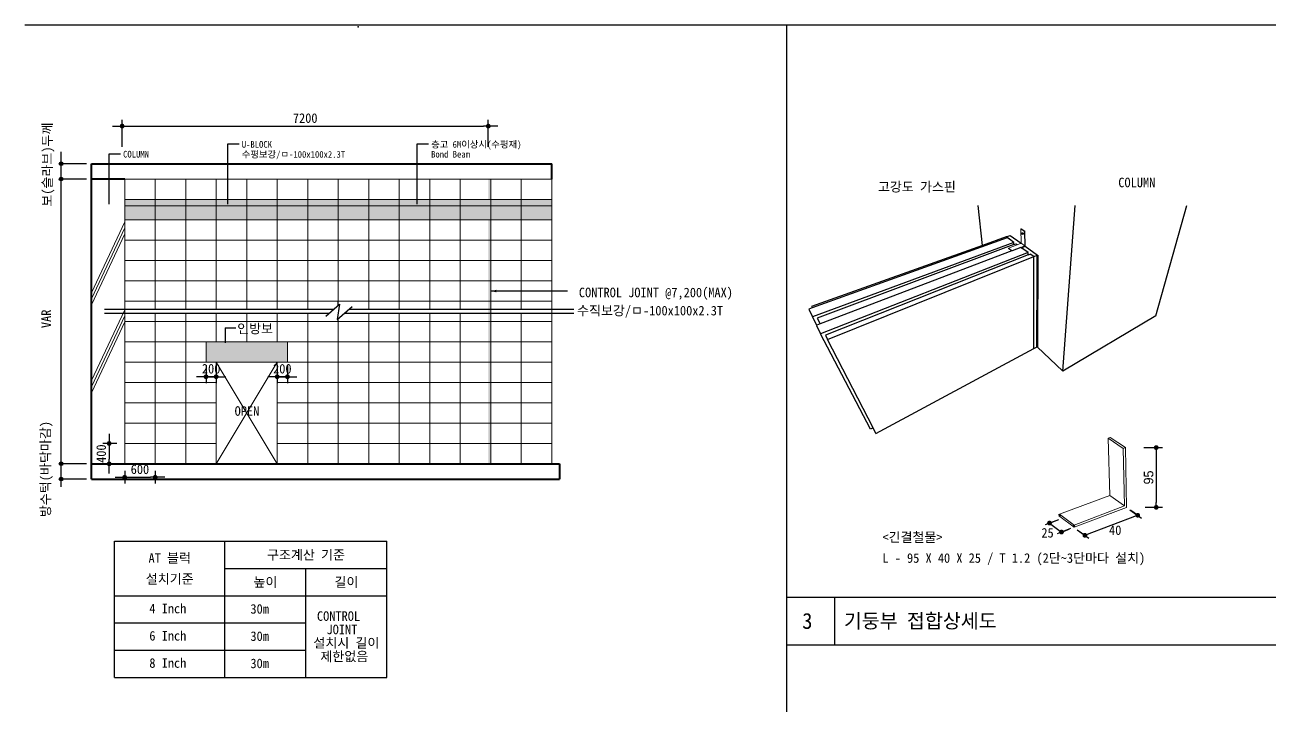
# Model space of a CAD drawing. Header units: millimetres. Extents: x 251300 to 259188, y 17948 to 29188.
# Drawn here: x 251300 to 255215, y 27048 to 29188 of the extents above; entities that cross this region are included whole.
import ezdxf
from ezdxf.enums import TextEntityAlignment as Align

# ---------------------------------------------------------------- set-up
doc = ezdxf.new("R2010")
doc.units = ezdxf.units.MM
doc.header["$MEASUREMENT"] = 0
doc.header["$PDSIZE"] = -10
doc.linetypes.add('HID', pattern=[2, 1.1, -0.9])
doc.linetypes.add('HIDDEN2', pattern=[0.1875, 0.125, -0.0625])
doc.layers.get('0').update_dxf_attribs({"linetype": 'CONTINUOUS'})
for name, color, linetype, lineweight in [('A-CONC-LIN1', 2, 'CONTINUOUS', 40), ('A-CUTL', 7, 'CONTINUOUS', 25), ('A-DIMS', 7, 'CONTINUOUS', 25), ('A-ELEV-LIN3', 8, 'CONTINUOUS', 18), ('A-MKXS-LEAD', 7, 'CONTINUOUS', 25), ('A-MKXS-TEXT1', 3, 'CONTINUOUS', 25), ('A-WAXM-BLOC', 3, 'CONTINUOUS', 25), ('A-XXXX-FIN2', 6, 'CONTINUOUS', 20), ('A-XXXX-HATC', 8, 'CONTINUOUS', 18), ('A-XXXX-TABL', 7, 'CONTINUOUS', 25), ('A-XXXX-TXT2', 3, 'CONTINUOUS', 25), ('S-RBAR', 2, 'CONTINUOUS', 40)]:
    doc.layers.add(name, color=color, linetype=linetype, lineweight=lineweight)
for name, color, linetype in [('A-XXXX-SOLD', 252, 'CONTINUOUS'), ('CA-ANNO-TEXT', 3, 'CONTINUOUS'), ('DIM', 7, 'CONTINUOUS'), ('H', 3, 'HIDDEN2'), ('TEX', 3, 'CONTINUOUS'), ('블럭', 5, 'CONTINUOUS'), ('상세', 5, 'CONTINUOUS')]:
    doc.layers.add(name, color=color, linetype=linetype)
doc.styles.add('HSW', font='')
doc.styles.add('HY울릉도L', font='')
doc.styles.get("Standard").update_dxf_attribs({"font": 'SIMPLEX.shx'})
doc.styles.add('돋움체', font='')
doc.styles.add('돋음', font='')
doc.styles.get('HSW').set_extended_font_data('DotumChe')
doc.styles.get('HY울릉도L').set_extended_font_data('HYwulM')
doc.styles.get('돋움체').set_extended_font_data('DotumChe')
doc.styles.get('돋음').set_extended_font_data('Dotum')
doc.dimstyles.new('CDIM', dxfattribs={"dimtxt": 3, "dimasz": 1.5, "dimexe": 2, "dimexo": 1, "dimgap": 1, "dimtad": 1, "dimdec": 0, "dimrnd": 0.5, "dimzin": 0, "dimdsep": 32, "dimlunit": 6, "dimtxsty": 'HY울릉도L', "dimblk1": '_CIDOT', "dimblk2": '_CIDOT', "dimsah": 1, "dimcen": 5.5, "dimclrd": 2, "dimclre": 2, "dimclrt": 7, "dimadec": 0, "dimazin": 0, "dimtfac": 1, "dimtdec": 0, "dimtix": 1, "dimtmove": 2, "dimatfit": 1, "dimldrblk": '_CIDOT', "dimfxl": 1, "dimtolj": 1, "dimtzin": 0, "dimlwd": -1, "dimarcsym": 0})
doc.dimstyles.new('ISO-25', dxfattribs={"dimtxt": 2.5, "dimasz": 2.5, "dimexe": 1.25, "dimexo": 0.625, "dimtad": 1, "dimtxsty": 'Standard', "dimcen": 2.5, "dimadec": 0, "dimazin": 0, "dimtfac": 1, "dimtmove": 0, "dimatfit": 3, "dimfxl": 1, "dimarcsym": 0})

# ---------------------------------------------------------------- blocks, each defined once
blk = doc.blocks.new('_CIDOT')
at = {"color": 0, "linetype": 'ByBlock'}
blk.add_line((2, 0), (-1, 0), dxfattribs=at)
at = {"color": 0, "linetype": 'ByBlock', "const_width": 0.5}
blk.add_lwpolyline([(-0.25, 0, 1), (0.25, 0, 1)], format="xyb", close=True, dxfattribs=at)
blk = doc.blocks.new('*D70')
at = {"layer": 'A-DIMS', "lineweight": -2, "transparency": 16777216}
for p, q in [((251613.8, 27784.7), (251613.8, 27744.4)), ((251709.8, 27784.7), (251709.8, 27744.4))]:
    blk.add_line(p, q, dxfattribs=at)
at = {"layer": 'A-DIMS', "transparency": 16777216}
blk.add_line((251628.8, 27764.4), (251694.8, 27764.4), dxfattribs=at)
at = {"layer": 'A-DIMS', "transparency": 16777216, "xscale": 15, "yscale": 15, "zscale": 15, "rotation": 180}
blk.add_blockref('_CIDOT', (251613.8, 27764.4), dxfattribs=at)
at = {"layer": 'A-DIMS', "transparency": 16777216, "xscale": 15, "yscale": 15, "zscale": 15}
blk.add_blockref('_CIDOT', (251709.8, 27764.4), dxfattribs=at)
at = {"layer": 'A-DIMS', "color": 3, "transparency": 16777216, "insert": (251661.8, 27789.4), "char_height": 30, "attachment_point": 5, "style": '돋움체'}
blk.add_mtext('\\A1;600', dxfattribs=at)
blk = doc.blocks.new('*D71')
at = {"layer": 'A-DIMS', "lineweight": -2, "transparency": 16777216}
for p, q in [((251589.6, 27870.8), (251545, 27870.8)), ((251589.6, 27806.8), (251545, 27806.8))]:
    blk.add_line(p, q, dxfattribs=at)
at = {"layer": 'A-DIMS', "transparency": 16777216}
blk.add_line((251565, 27855.8), (251565, 27821.8), dxfattribs=at)
at = {"layer": 'A-DIMS', "transparency": 16777216, "xscale": 15, "yscale": 15, "zscale": 15}
for p, rotation in [((251565, 27870.8), 90), ((251565, 27806.8), 270)]:
    blk.add_blockref('_CIDOT', p, dxfattribs=dict(at, rotation=rotation))
at = {"layer": 'A-DIMS', "color": 3, "transparency": 16777216, "insert": (251540, 27838.8), "char_height": 30, "attachment_point": 5, "rotation": 90, "style": '돋움체'}
blk.add_mtext('\\A1;400', dxfattribs=at)
blk = doc.blocks.new('*D72')
at = {"layer": 'A-DIMS', "lineweight": -2, "transparency": 16777216}
for p, q in [((251605.8, 28803.8), (251605.8, 28889.2)), ((252757.8, 28803.8), (252757.8, 28889.2))]:
    blk.add_line(p, q, dxfattribs=at)
at = {"layer": 'A-DIMS', "transparency": 16777216}
blk.add_line((251620.8, 28869.2), (252742.8, 28869.2), dxfattribs=at)
at = {"layer": 'A-DIMS', "transparency": 16777216, "xscale": 15, "yscale": 15, "zscale": 15, "rotation": 180}
blk.add_blockref('_CIDOT', (251605.8, 28869.2), dxfattribs=at)
at = {"layer": 'A-DIMS', "transparency": 16777216, "xscale": 15, "yscale": 15, "zscale": 15}
blk.add_blockref('_CIDOT', (252757.8, 28869.2), dxfattribs=at)
at = {"layer": 'A-DIMS', "color": 3, "transparency": 16777216, "insert": (252181.8, 28894.2), "char_height": 30, "attachment_point": 5, "style": '돋움체'}
blk.add_mtext('\\A1;7200', dxfattribs=at)
blk = doc.blocks.new('*D73')
at = {"layer": 'A-DIMS', "lineweight": -2, "transparency": 16777216}
for p, q in [((252093.8, 28116.9), (252093.8, 28060.8)), ((252125.8, 28116.9), (252125.8, 28060.8))]:
    blk.add_line(p, q, dxfattribs=at)
at = {"layer": 'A-DIMS', "transparency": 16777216}
for p, q in [((252078.8, 28080.8), (252063.8, 28080.8)), ((252093.8, 28080.8), (252125.8, 28080.8)), ((252140.8, 28080.8), (252155.8, 28080.8))]:
    blk.add_line(p, q, dxfattribs=at)
at = {"layer": 'A-DIMS', "transparency": 16777216, "xscale": 15, "yscale": 15, "zscale": 15}
blk.add_blockref('_CIDOT', (252093.8, 28080.8), dxfattribs=at)
at = {"layer": 'A-DIMS', "transparency": 16777216, "xscale": 15, "yscale": 15, "zscale": 15, "rotation": 180}
blk.add_blockref('_CIDOT', (252125.8, 28080.8), dxfattribs=at)
at = {"layer": 'A-DIMS', "color": 3, "transparency": 16777216, "insert": (252109.8, 28105.8), "char_height": 30, "attachment_point": 5, "style": '돋움체'}
blk.add_mtext('\\A1;200', dxfattribs=at)
blk = doc.blocks.new('*D74')
at = {"layer": 'A-DIMS', "lineweight": -2, "transparency": 16777216}
for p, q in [((251869.8, 28116.9), (251869.8, 28060.8)), ((251901.8, 28116.9), (251901.8, 28060.8))]:
    blk.add_line(p, q, dxfattribs=at)
at = {"layer": 'A-DIMS', "transparency": 16777216}
for p, q in [((251854.8, 28080.8), (251839.8, 28080.8)), ((251869.8, 28080.8), (251901.8, 28080.8)), ((251916.8, 28080.8), (251931.8, 28080.8))]:
    blk.add_line(p, q, dxfattribs=at)
at = {"layer": 'A-DIMS', "transparency": 16777216, "xscale": 15, "yscale": 15, "zscale": 15}
blk.add_blockref('_CIDOT', (251869.8, 28080.8), dxfattribs=at)
at = {"layer": 'A-DIMS', "transparency": 16777216, "xscale": 15, "yscale": 15, "zscale": 15, "rotation": 180}
blk.add_blockref('_CIDOT', (251901.8, 28080.8), dxfattribs=at)
at = {"layer": 'A-DIMS', "color": 3, "transparency": 16777216, "insert": (251885.8, 28105.8), "char_height": 30, "attachment_point": 5, "style": '돋움체'}
blk.add_mtext('\\A1;200', dxfattribs=at)
blk = doc.blocks.new('_Dot')
at = {"color": 0, "linetype": 'ByBlock', "lineweight": -2}
blk.add_line((-0.5, 0), (-1, 0), dxfattribs=at)
at = {"color": 0, "linetype": 'ByBlock', "const_width": 0.5}
blk.add_lwpolyline([(-0.25, 0, 1), (0.25, 0, 1)], format="xyb", close=True, dxfattribs=at)
blk = doc.blocks.new('*D69')
at = {"layer": 'DIM', "color": 7, "lineweight": -2, "transparency": 16777216}
for p, q in [((254821, 27857.8), (254879.6, 27857.8)), ((254859.6, 27842.8), (254859.6, 27684.9)), ((254824.6, 27669.9), (254879.6, 27669.9))]:
    blk.add_line(p, q, dxfattribs=at)
at = {"layer": 'DIM', "color": 7, "lineweight": -2, "transparency": 16777216, "xscale": 15, "yscale": 15, "zscale": 15}
for p, rotation in [((254859.6, 27857.8), 90), ((254859.6, 27669.9), 270)]:
    blk.add_blockref('_Dot', p, dxfattribs=dict(at, rotation=rotation))
at = {"layer": 'DIM', "color": 3, "transparency": 16777216, "insert": (254835.6, 27763.8), "char_height": 30, "attachment_point": 5, "rotation": 90, "style": '돋음'}
blk.add_mtext('95', dxfattribs=at)

msp = doc.modelspace()

# ---------------------------------------------------------------- hatches: boundary and pattern name
at = {"layer": 'A-DIMS'}
h = msp.add_hatch(color=256, dxfattribs=at)
h.dxf.hatch_style = 1
h.paths.add_polyline_path([(251408.028, 28750.756), (251413.788, 28750.756), (251413.788, 28744.996, 0.41421356), (251419.548, 28750.756, 1)])
h.paths.add_polyline_path([(251413.788, 28750.756), (251408.028, 28750.756, 0.41421356), (251413.788, 28744.996)], flags=17)
h = msp.add_hatch(color=256, dxfattribs=at)
h.dxf.hatch_style = 1
h.paths.add_polyline_path([(251408.028, 28702.756), (251413.788, 28702.756), (251413.788, 28696.996, 0.41421356), (251419.548, 28702.756, 1)])
h.paths.add_polyline_path([(251413.788, 28702.756), (251408.028, 28702.756, 0.41421356), (251413.788, 28696.996)], flags=17)
h = msp.add_hatch(color=256, dxfattribs=at)
h.dxf.hatch_style = 1
h.paths.add_polyline_path([(251408.028, 27806.756), (251413.788, 27806.756), (251413.788, 27800.996, 0.41421356), (251419.548, 27806.756, 1)])
h.paths.add_polyline_path([(251413.788, 27806.756), (251408.028, 27806.756, 0.41421356), (251413.788, 27800.996)], flags=17)
h = msp.add_hatch(color=256, dxfattribs=at)
h.dxf.hatch_style = 1
h.paths.add_polyline_path([(251408.028, 27758.756), (251413.788, 27758.756), (251413.788, 27752.996, 0.41421356), (251419.548, 27758.756, 1)])
h.paths.add_polyline_path([(251413.788, 27758.756), (251408.028, 27758.756, 0.41421356), (251413.788, 27752.996)], flags=17)
at = {"layer": 'A-XXXX-FIN2'}
h = msp.add_hatch(color=256, dxfattribs=at)
h.dxf.hatch_style = 1
h.paths.add_polyline_path([(252765.863, 28702.756), (252757.863, 28702.756), (252757.863, 27806.756), (252765.863, 27806.756)])
at = {"layer": 'A-XXXX-SOLD'}
h = msp.add_hatch(dxfattribs=at)
h.set_pattern_fill('AR-CONC', color=256, scale=5)
h.set_pattern_definition([(50, (-9354.646, 7e-05), (35.863009, -3.1376067), [3.75, -41.25]), (355, (-9354.646, 7e-05), (-6.9375667, 37.6096067), [3, -33]), (100.451444, (-9351.657, -0.26), (28.9254423, 34.4719995), [3.1870096, -35.0571056]), (46.1842, (-9354.646, 10), (53.3620665, -8.275964), [5.625, -61.875]), (96.635635, (-9350.2, 9.31), (46.733097, 48.70593), [4.780517, -52.585688]), (351.184164, (-9354.646, 10), (46.733097, 48.70593), [4.5, -49.5]), (21, (-9349.646, 7.5), (29.8453526, -20.1309445), [3.75, -41.25]), (326, (-9349.646, 7.5), (12.1657666, 36.257502), [3, -33]), (71.451445, (-9347.16, 5.822), (42.011119, 16.1265576), [3.1870095, -35.0571056]), (37.5, (-9354.646, 7e-05), (0.60799277, 16.6446927), [0, -32.6, 0, -33.5, 0, -33.125]), (7.5, (-9354.646, 7e-05), (13.1534769, 19.7205856), [0, -19.1, 0, -31.85, 0, -12.625]), (327.5, (-9365.796, 7e-05), (26.6911218, -1.1277436), [0, -12.5, 0, -39, 0, -51.75]), (317.5, (-9370.796, 7e-05), (29.1593085, 5.0052491), [0, -16.25, 0, -25.9, 0, -36.75])])
h.paths.add_polyline_path([(251613.788, 28574.756), (251613.788, 28638.756), (252957.788, 28638.756), (252957.788, 28574.756)])
h = msp.add_hatch(color=256, dxfattribs=at)
h.dxf.hatch_style = 1
h.paths.add_polyline_path([(252125.788, 28190.756), (252093.788, 28190.756), (251997.788, 28190.756), (251901.788, 28190.756), (251869.788, 28190.756), (251869.788, 28126.756), (251901.788, 28126.756), (252117.788, 28126.756), (252125.788, 28126.756)])
at = {"layer": 'H'}
h = msp.add_hatch(color=256, dxfattribs=at)
h.dxf.hatch_style = 1
h.paths.add_polyline_path([(254436.164, 28531.048, 1), (254441.712, 28531.048, 1)])

# ---------------------------------------------------------------- linework, layer by layer
at = {"const_width": 3}
for points in [[(251613.788, 28594.756), (251613.788, 28574.756), (251633.788, 28574.756)], [(251613.788, 28466.756), (251613.788, 28446.756), (251633.788, 28446.756)], [(251613.788, 28338.756), (251613.788, 28318.756), (251633.788, 28318.756)], [(251613.788, 28210.756), (251613.788, 28190.756), (251633.788, 28190.756)], [(251613.788, 28082.756), (251613.788, 28062.756), (251633.788, 28062.756)], [(251613.788, 27954.756), (251613.788, 27934.756), (251633.788, 27934.756)]]:
    msp.add_lwpolyline(points, dxfattribs=at)
at = {"layer": 'A-CONC-LIN1'}
for p, q in [((251509.788, 27758.756), (251509.788, 28750.756)), ((251509.788, 28750.756), (252957.788, 28750.756)), ((252957.788, 28702.756), (252957.788, 28750.756)), ((251613.788, 28702.756), (251509.788, 28702.756)), ((251509.788, 27806.756), (252981.788, 27806.756)), ((252981.788, 27806.756), (252981.788, 27758.756)), ((251509.788, 27758.756), (252981.788, 27758.756))]:
    msp.add_line(p, q, dxfattribs=at)
at = {"layer": 'A-CUTL'}
for p, q in [((251549.98, 28293.514), (252272.264, 28293.514)), ((252320.236, 28293.514), (253027.373, 28293.514))]:
    msp.add_line(p, q, dxfattribs=at)
for points in [[(252247.168, 28270.959), (252289.259, 28308.789), (252282.449, 28260.337), (252329.572, 28301.711)], [(251549.98, 28293.514), (252272.264, 28293.514)], [(251549.98, 28280.646), (252257.946, 28280.646)], [(252305.579, 28280.646), (253027.373, 28280.646)], [(252320.236, 28293.514), (253027.373, 28293.514)]]:
    msp.add_lwpolyline(points, dxfattribs=at)
at = {"layer": 'A-DIMS'}
for p, q in [((251413.788, 27734.756), (251413.788, 28788.092)), ((251493.788, 28750.756), (251413.788, 28750.756)), ((251493.788, 28702.756), (251413.788, 28702.756)), ((251493.788, 27806.756), (251413.788, 27806.756)), ((251493.788, 27758.756), (251413.788, 27758.756)), ((254635, 27581.912), (254801.015, 27644.976)), ((254801.015, 27644.976), (254779.918, 27659.885)), ((254523.728, 27620.391), (254547.471, 27629.41)), ((254523.728, 27620.391), (254561.505, 27592.198)), ((254561.505, 27592.198), (254585.248, 27601.217)), ((254614.258, 27596.569), (254635, 27581.912))]:
    msp.add_line(p, q, dxfattribs=at)
for centre in [(251413.788, 28750.756), (251413.788, 28702.756), (251413.788, 27806.756), (251413.788, 27758.756)]:
    msp.add_circle(centre, 5.76, dxfattribs=at)
at = {"layer": 'A-ELEV-LIN3'}
for p, q in [((252189.788, 28638.756), (252189.788, 28702.756)), ((252285.788, 28638.756), (252285.788, 28702.756)), ((252381.788, 28638.756), (252381.788, 28702.756)), ((252477.788, 28638.756), (252477.788, 28702.756)), ((252573.788, 28638.756), (252573.788, 28702.756)), ((252669.788, 28638.756), (252669.788, 28702.756)), ((252189.788, 28574.756), (252189.788, 28638.756)), ((252285.788, 28574.756), (252285.788, 28638.756)), ((252381.788, 28574.756), (252381.788, 28638.756)), ((252477.788, 28574.756), (252477.788, 28638.756)), ((252573.788, 28574.756), (252573.788, 28638.756)), ((252669.788, 28574.756), (252669.788, 28638.756)), ((252189.788, 28510.756), (252189.788, 28574.756)), ((252285.788, 28510.756), (252285.788, 28574.756)), ((252381.788, 28510.756), (252381.788, 28574.756)), ((252477.788, 28510.756), (252477.788, 28574.756)), ((252573.788, 28510.756), (252573.788, 28574.756)), ((252669.788, 28510.756), (252669.788, 28574.756)), ((252189.788, 28446.756), (252189.788, 28510.756)), ((252285.788, 28446.756), (252285.788, 28510.756)), ((252381.788, 28446.756), (252381.788, 28510.756)), ((252477.788, 28446.756), (252477.788, 28510.756)), ((252573.788, 28446.756), (252573.788, 28510.756)), ((252669.788, 28446.756), (252669.788, 28510.756)), ((252189.788, 28382.756), (252189.788, 28446.756)), ((252285.788, 28382.756), (252285.788, 28446.756)), ((252381.788, 28382.756), (252381.788, 28446.756)), ((252477.788, 28382.756), (252477.788, 28446.756)), ((252573.788, 28382.756), (252573.788, 28446.756)), ((252669.788, 28382.756), (252669.788, 28446.756)), ((252189.788, 28318.756), (252189.788, 28382.756)), ((252285.788, 28318.756), (252285.788, 28382.756)), ((252381.788, 28318.756), (252381.788, 28382.756)), ((252477.788, 28318.756), (252477.788, 28382.756)), ((252573.788, 28318.756), (252573.788, 28382.756)), ((252669.788, 28318.756), (252669.788, 28382.756)), ((252189.788, 28293.514), (252189.788, 28318.756)), ((252381.788, 28293.514), (252381.788, 28318.756)), ((252477.788, 28293.514), (252477.788, 28318.756)), ((252573.788, 28293.514), (252573.788, 28318.756)), ((252669.788, 28293.514), (252669.788, 28318.756)), ((252189.788, 28254.756), (252189.788, 28280.646)), ((252381.788, 28254.756), (252381.788, 28280.646)), ((252477.788, 28254.756), (252477.788, 28280.646)), ((252573.788, 28254.756), (252573.788, 28280.646)), ((252669.788, 28254.756), (252669.788, 28280.646)), ((252189.788, 28190.756), (252189.788, 28254.756)), ((252285.788, 28190.756), (252285.788, 28254.756)), ((252381.788, 28190.756), (252381.788, 28254.756)), ((252477.788, 28190.756), (252477.788, 28254.756)), ((252573.788, 28190.756), (252573.788, 28254.756)), ((252669.788, 28190.756), (252669.788, 28254.756)), ((251805.788, 28190.756), (251805.788, 28126.756)), ((251869.788, 28126.756), (251869.788, 28190.756)), ((252125.788, 28126.756), (252125.788, 28190.756)), ((252189.788, 28126.756), (252189.788, 28190.756)), ((252285.788, 28126.756), (252285.788, 28190.756)), ((252381.788, 28126.756), (252381.788, 28190.756)), ((252477.788, 28126.756), (252477.788, 28190.756)), ((252573.788, 28126.756), (252573.788, 28190.756)), ((252669.788, 28126.756), (252669.788, 28190.756)), ((251805.788, 28126.756), (251901.788, 28126.756)), ((251901.788, 27806.756), (251901.788, 28126.756)), ((251901.788, 28126.756), (252117.788, 28126.756)), ((251901.788, 27806.756), (252093.788, 28126.756)), ((251901.788, 28126.756), (252093.788, 27806.756)), ((251909.788, 28126.756), (252005.788, 28126.756)), ((252013.788, 28126.756), (252109.788, 28126.756)), ((252093.788, 28126.756), (252093.788, 27806.756))]:
    msp.add_line(p, q, dxfattribs=at)
at = {"layer": 'A-ELEV-LIN3', "linetype": 'HID'}
msp.add_line((251613.788, 28618.756), (252957.788, 28618.756), dxfattribs=at)
at = {"layer": 'A-ELEV-LIN3'}
for points in [[(251613.788, 28638.756), (251709.788, 28638.756), (251709.788, 28702.756), (251613.788, 28702.756)], [(251709.788, 28638.756), (251805.788, 28638.756), (251805.788, 28702.756), (251709.788, 28702.756)], [(251805.788, 28638.756), (251901.788, 28638.756), (251901.788, 28702.756), (251805.788, 28702.756)], [(251901.788, 28638.756), (251997.788, 28638.756), (251997.788, 28702.756), (251901.788, 28702.756)], [(251997.788, 28638.756), (252093.788, 28638.756), (252093.788, 28702.756), (251997.788, 28702.756)], [(252093.788, 28638.756), (252189.788, 28638.756), (252189.788, 28702.756), (252093.788, 28702.756)], [(252189.788, 28638.756), (252285.788, 28638.756), (252285.788, 28702.756), (252189.788, 28702.756)], [(252285.788, 28638.756), (252381.788, 28638.756), (252381.788, 28702.756), (252285.788, 28702.756)], [(252381.788, 28638.756), (252477.788, 28638.756), (252477.788, 28702.756), (252381.788, 28702.756)], [(252477.788, 28638.756), (252573.788, 28638.756), (252573.788, 28702.756), (252477.788, 28702.756)], [(252573.788, 28638.756), (252669.788, 28638.756), (252669.788, 28702.756), (252573.788, 28702.756)], [(252669.788, 28638.756), (252765.788, 28638.756), (252765.788, 28702.756), (252669.788, 28702.756)], [(252765.788, 28638.756), (252861.788, 28638.756), (252861.788, 28702.756), (252765.788, 28702.756)], [(252861.788, 28638.756), (252957.788, 28638.756), (252957.788, 28702.756), (252861.788, 28702.756)], [(251613.788, 28574.756), (251709.788, 28574.756), (251709.788, 28638.756), (251613.788, 28638.756)], [(251709.788, 28574.756), (251805.788, 28574.756), (251805.788, 28638.756), (251709.788, 28638.756)], [(251805.788, 28574.756), (251901.788, 28574.756), (251901.788, 28638.756), (251805.788, 28638.756)], [(251901.788, 28574.756), (251997.788, 28574.756), (251997.788, 28638.756), (251901.788, 28638.756)], [(251997.788, 28574.756), (252093.788, 28574.756), (252093.788, 28638.756), (251997.788, 28638.756)], [(252093.788, 28574.756), (252189.788, 28574.756), (252189.788, 28638.756), (252093.788, 28638.756)], [(252189.788, 28574.756), (252285.788, 28574.756), (252285.788, 28638.756), (252189.788, 28638.756)], [(252285.788, 28574.756), (252381.788, 28574.756), (252381.788, 28638.756), (252285.788, 28638.756)], [(252381.788, 28574.756), (252477.788, 28574.756), (252477.788, 28638.756), (252381.788, 28638.756)], [(252477.788, 28574.756), (252573.788, 28574.756), (252573.788, 28638.756), (252477.788, 28638.756)], [(252573.788, 28574.756), (252669.788, 28574.756), (252669.788, 28638.756), (252573.788, 28638.756)], [(252669.788, 28574.756), (252765.788, 28574.756), (252765.788, 28638.756), (252669.788, 28638.756)], [(252765.788, 28574.756), (252861.788, 28574.756), (252861.788, 28638.756), (252765.788, 28638.756)], [(252861.788, 28574.756), (252957.788, 28574.756), (252957.788, 28638.756), (252861.788, 28638.756)], [(251613.788, 28510.756), (251709.788, 28510.756), (251709.788, 28574.756), (251613.788, 28574.756)], [(251709.788, 28510.756), (251805.788, 28510.756), (251805.788, 28574.756), (251709.788, 28574.756)], [(251805.788, 28510.756), (251901.788, 28510.756), (251901.788, 28574.756), (251805.788, 28574.756)], [(251901.788, 28510.756), (251997.788, 28510.756), (251997.788, 28574.756), (251901.788, 28574.756)], [(251997.788, 28510.756), (252093.788, 28510.756), (252093.788, 28574.756), (251997.788, 28574.756)], [(252093.788, 28510.756), (252189.788, 28510.756), (252189.788, 28574.756), (252093.788, 28574.756)], [(252189.788, 28510.756), (252285.788, 28510.756), (252285.788, 28574.756), (252189.788, 28574.756)], [(252285.788, 28510.756), (252381.788, 28510.756), (252381.788, 28574.756), (252285.788, 28574.756)], [(252381.788, 28510.756), (252477.788, 28510.756), (252477.788, 28574.756), (252381.788, 28574.756)], [(252477.788, 28510.756), (252573.788, 28510.756), (252573.788, 28574.756), (252477.788, 28574.756)], [(252573.788, 28510.756), (252669.788, 28510.756), (252669.788, 28574.756), (252573.788, 28574.756)], [(252669.788, 28510.756), (252765.788, 28510.756), (252765.788, 28574.756), (252669.788, 28574.756)], [(252765.788, 28510.756), (252861.788, 28510.756), (252861.788, 28574.756), (252765.788, 28574.756)], [(252861.788, 28510.756), (252957.788, 28510.756), (252957.788, 28574.756), (252861.788, 28574.756)], [(251613.788, 28446.756), (251709.788, 28446.756), (251709.788, 28510.756), (251613.788, 28510.756)], [(251709.788, 28446.756), (251805.788, 28446.756), (251805.788, 28510.756), (251709.788, 28510.756)], [(251805.788, 28446.756), (251901.788, 28446.756), (251901.788, 28510.756), (251805.788, 28510.756)], [(251901.788, 28446.756), (251997.788, 28446.756), (251997.788, 28510.756), (251901.788, 28510.756)], [(251997.788, 28446.756), (252093.788, 28446.756), (252093.788, 28510.756), (251997.788, 28510.756)], [(252093.788, 28446.756), (252189.788, 28446.756), (252189.788, 28510.756), (252093.788, 28510.756)], [(252189.788, 28446.756), (252285.788, 28446.756), (252285.788, 28510.756), (252189.788, 28510.756)], [(252285.788, 28446.756), (252381.788, 28446.756), (252381.788, 28510.756), (252285.788, 28510.756)], [(252381.788, 28446.756), (252477.788, 28446.756), (252477.788, 28510.756), (252381.788, 28510.756)], [(252477.788, 28446.756), (252573.788, 28446.756), (252573.788, 28510.756), (252477.788, 28510.756)], [(252573.788, 28446.756), (252669.788, 28446.756), (252669.788, 28510.756), (252573.788, 28510.756)], [(252669.788, 28446.756), (252765.788, 28446.756), (252765.788, 28510.756), (252669.788, 28510.756)], [(252765.788, 28446.756), (252861.788, 28446.756), (252861.788, 28510.756), (252765.788, 28510.756)], [(252861.788, 28446.756), (252957.788, 28446.756), (252957.788, 28510.756), (252861.788, 28510.756)], [(251613.788, 28382.756), (251709.788, 28382.756), (251709.788, 28446.756), (251613.788, 28446.756)], [(251709.788, 28382.756), (251805.788, 28382.756), (251805.788, 28446.756), (251709.788, 28446.756)], [(251805.788, 28382.756), (251901.788, 28382.756), (251901.788, 28446.756), (251805.788, 28446.756)], [(251901.788, 28382.756), (251997.788, 28382.756), (251997.788, 28446.756), (251901.788, 28446.756)], [(251997.788, 28382.756), (252093.788, 28382.756), (252093.788, 28446.756), (251997.788, 28446.756)], [(252093.788, 28382.756), (252189.788, 28382.756), (252189.788, 28446.756), (252093.788, 28446.756)], [(252189.788, 28382.756), (252285.788, 28382.756), (252285.788, 28446.756), (252189.788, 28446.756)], [(252285.788, 28382.756), (252381.788, 28382.756), (252381.788, 28446.756), (252285.788, 28446.756)], [(252381.788, 28382.756), (252477.788, 28382.756), (252477.788, 28446.756), (252381.788, 28446.756)], [(252477.788, 28382.756), (252573.788, 28382.756), (252573.788, 28446.756), (252477.788, 28446.756)], [(252573.788, 28382.756), (252669.788, 28382.756), (252669.788, 28446.756), (252573.788, 28446.756)], [(252669.788, 28382.756), (252765.788, 28382.756), (252765.788, 28446.756), (252669.788, 28446.756)], [(252765.788, 28382.756), (252861.788, 28382.756), (252861.788, 28446.756), (252765.788, 28446.756)], [(252861.788, 28382.756), (252957.788, 28382.756), (252957.788, 28446.756), (252861.788, 28446.756)], [(251613.788, 28318.756), (251709.788, 28318.756), (251709.788, 28382.756), (251613.788, 28382.756)], [(251709.788, 28318.756), (251805.788, 28318.756), (251805.788, 28382.756), (251709.788, 28382.756)], [(251805.788, 28318.756), (251901.788, 28318.756), (251901.788, 28382.756), (251805.788, 28382.756)], [(251901.788, 28318.756), (251997.788, 28318.756), (251997.788, 28382.756), (251901.788, 28382.756)], [(251997.788, 28318.756), (252093.788, 28318.756), (252093.788, 28382.756), (251997.788, 28382.756)], [(252093.788, 28318.756), (252189.788, 28318.756), (252189.788, 28382.756), (252093.788, 28382.756)], [(252189.788, 28318.756), (252285.788, 28318.756), (252285.788, 28382.756), (252189.788, 28382.756)], [(252285.788, 28318.756), (252381.788, 28318.756), (252381.788, 28382.756), (252285.788, 28382.756)], [(252381.788, 28318.756), (252477.788, 28318.756), (252477.788, 28382.756), (252381.788, 28382.756)], [(252477.788, 28318.756), (252573.788, 28318.756), (252573.788, 28382.756), (252477.788, 28382.756)], [(252573.788, 28318.756), (252669.788, 28318.756), (252669.788, 28382.756), (252573.788, 28382.756)], [(252669.788, 28318.756), (252765.788, 28318.756), (252765.788, 28382.756), (252669.788, 28382.756)], [(252765.788, 28318.756), (252861.788, 28318.756), (252861.788, 28382.756), (252765.788, 28382.756)], [(252861.788, 28318.756), (252957.788, 28318.756), (252957.788, 28382.756), (252861.788, 28382.756)], [(251613.788, 28190.756), (251709.788, 28190.756), (251709.788, 28254.756), (251613.788, 28254.756)], [(251709.788, 28190.756), (251805.788, 28190.756), (251805.788, 28254.756), (251709.788, 28254.756)], [(251805.788, 28190.756), (251901.788, 28190.756), (251901.788, 28254.756), (251805.788, 28254.756)], [(251901.788, 28190.756), (251997.788, 28190.756), (251997.788, 28254.756), (251901.788, 28254.756)], [(251997.788, 28190.756), (252093.788, 28190.756), (252093.788, 28254.756), (251997.788, 28254.756)], [(252093.788, 28190.756), (252189.788, 28190.756), (252189.788, 28254.756), (252093.788, 28254.756)], [(252189.788, 28190.756), (252285.788, 28190.756), (252285.788, 28254.756), (252189.788, 28254.756)], [(252285.788, 28190.756), (252381.788, 28190.756), (252381.788, 28254.756), (252285.788, 28254.756)], [(252381.788, 28190.756), (252477.788, 28190.756), (252477.788, 28254.756), (252381.788, 28254.756)], [(252477.788, 28190.756), (252573.788, 28190.756), (252573.788, 28254.756), (252477.788, 28254.756)], [(252573.788, 28190.756), (252669.788, 28190.756), (252669.788, 28254.756), (252573.788, 28254.756)], [(252669.788, 28190.756), (252765.788, 28190.756), (252765.788, 28254.756), (252669.788, 28254.756)], [(252765.788, 28190.756), (252861.788, 28190.756), (252861.788, 28254.756), (252765.788, 28254.756)], [(252861.788, 28190.756), (252957.788, 28190.756), (252957.788, 28254.756), (252861.788, 28254.756)], [(251613.788, 28126.756), (251709.788, 28126.756), (251709.788, 28190.756), (251613.788, 28190.756)], [(251709.788, 28126.756), (251805.788, 28126.756), (251805.788, 28190.756), (251709.788, 28190.756)], [(252189.788, 28126.756), (252285.788, 28126.756), (252285.788, 28190.756), (252189.788, 28190.756)], [(252285.788, 28126.756), (252381.788, 28126.756), (252381.788, 28190.756), (252285.788, 28190.756)], [(252381.788, 28126.756), (252477.788, 28126.756), (252477.788, 28190.756), (252381.788, 28190.756)], [(252477.788, 28126.756), (252573.788, 28126.756), (252573.788, 28190.756), (252477.788, 28190.756)], [(252573.788, 28126.756), (252669.788, 28126.756), (252669.788, 28190.756), (252573.788, 28190.756)], [(252669.788, 28126.756), (252765.788, 28126.756), (252765.788, 28190.756), (252669.788, 28190.756)], [(252765.788, 28126.756), (252861.788, 28126.756), (252861.788, 28190.756), (252765.788, 28190.756)], [(252861.788, 28126.756), (252957.788, 28126.756), (252957.788, 28190.756), (252861.788, 28190.756)], [(251613.788, 28062.756), (251709.788, 28062.756), (251709.788, 28126.756), (251613.788, 28126.756)], [(251709.788, 28062.756), (251805.788, 28062.756), (251805.788, 28126.756), (251709.788, 28126.756)], [(251805.788, 28062.756), (251901.788, 28062.756), (251901.788, 28126.756), (251805.788, 28126.756)], [(252093.788, 28062.756), (252189.788, 28062.756), (252189.788, 28126.756), (252093.788, 28126.756)], [(252189.788, 28062.756), (252285.788, 28062.756), (252285.788, 28126.756), (252189.788, 28126.756)], [(252285.788, 28062.756), (252381.788, 28062.756), (252381.788, 28126.756), (252285.788, 28126.756)], [(252381.788, 28062.756), (252477.788, 28062.756), (252477.788, 28126.756), (252381.788, 28126.756)], [(252477.788, 28062.756), (252573.788, 28062.756), (252573.788, 28126.756), (252477.788, 28126.756)], [(252573.788, 28062.756), (252669.788, 28062.756), (252669.788, 28126.756), (252573.788, 28126.756)], [(252669.788, 28062.756), (252765.788, 28062.756), (252765.788, 28126.756), (252669.788, 28126.756)], [(252765.788, 28062.756), (252861.788, 28062.756), (252861.788, 28126.756), (252765.788, 28126.756)], [(252861.788, 28062.756), (252957.788, 28062.756), (252957.788, 28126.756), (252861.788, 28126.756)], [(251613.788, 27998.756), (251709.788, 27998.756), (251709.788, 28062.756), (251613.788, 28062.756)], [(251709.788, 27998.756), (251805.788, 27998.756), (251805.788, 28062.756), (251709.788, 28062.756)], [(251805.788, 27998.756), (251901.788, 27998.756), (251901.788, 28062.756), (251805.788, 28062.756)], [(252093.788, 27998.756), (252189.788, 27998.756), (252189.788, 28062.756), (252093.788, 28062.756)], [(252189.788, 27998.756), (252285.788, 27998.756), (252285.788, 28062.756), (252189.788, 28062.756)], [(252285.788, 27998.756), (252381.788, 27998.756), (252381.788, 28062.756), (252285.788, 28062.756)], [(252381.788, 27998.756), (252477.788, 27998.756), (252477.788, 28062.756), (252381.788, 28062.756)], [(252477.788, 27998.756), (252573.788, 27998.756), (252573.788, 28062.756), (252477.788, 28062.756)], [(252573.788, 27998.756), (252669.788, 27998.756), (252669.788, 28062.756), (252573.788, 28062.756)], [(252669.788, 27998.756), (252765.788, 27998.756), (252765.788, 28062.756), (252669.788, 28062.756)], [(252765.788, 27998.756), (252861.788, 27998.756), (252861.788, 28062.756), (252765.788, 28062.756)], [(252861.788, 27998.756), (252957.788, 27998.756), (252957.788, 28062.756), (252861.788, 28062.756)], [(251613.788, 27934.756), (251709.788, 27934.756), (251709.788, 27998.756), (251613.788, 27998.756)], [(251709.788, 27934.756), (251805.788, 27934.756), (251805.788, 27998.756), (251709.788, 27998.756)], [(251805.788, 27934.756), (251901.788, 27934.756), (251901.788, 27998.756), (251805.788, 27998.756)], [(252093.788, 27934.756), (252189.788, 27934.756), (252189.788, 27998.756), (252093.788, 27998.756)], [(252189.788, 27934.756), (252285.788, 27934.756), (252285.788, 27998.756), (252189.788, 27998.756)], [(252285.788, 27934.756), (252381.788, 27934.756), (252381.788, 27998.756), (252285.788, 27998.756)], [(252381.788, 27934.756), (252477.788, 27934.756), (252477.788, 27998.756), (252381.788, 27998.756)], [(252477.788, 27934.756), (252573.788, 27934.756), (252573.788, 27998.756), (252477.788, 27998.756)], [(252573.788, 27934.756), (252669.788, 27934.756), (252669.788, 27998.756), (252573.788, 27998.756)], [(252669.788, 27934.756), (252765.788, 27934.756), (252765.788, 27998.756), (252669.788, 27998.756)], [(252765.788, 27934.756), (252861.788, 27934.756), (252861.788, 27998.756), (252765.788, 27998.756)], [(252861.788, 27934.756), (252957.788, 27934.756), (252957.788, 27998.756), (252861.788, 27998.756)], [(251613.788, 27870.756), (251709.788, 27870.756), (251709.788, 27934.756), (251613.788, 27934.756)], [(251709.788, 27870.756), (251805.788, 27870.756), (251805.788, 27934.756), (251709.788, 27934.756)], [(251805.788, 27870.756), (251901.788, 27870.756), (251901.788, 27934.756), (251805.788, 27934.756)], [(252093.788, 27870.756), (252189.788, 27870.756), (252189.788, 27934.756), (252093.788, 27934.756)], [(252189.788, 27870.756), (252285.788, 27870.756), (252285.788, 27934.756), (252189.788, 27934.756)], [(252285.788, 27870.756), (252381.788, 27870.756), (252381.788, 27934.756), (252285.788, 27934.756)], [(252381.788, 27870.756), (252477.788, 27870.756), (252477.788, 27934.756), (252381.788, 27934.756)], [(252477.788, 27870.756), (252573.788, 27870.756), (252573.788, 27934.756), (252477.788, 27934.756)], [(252573.788, 27870.756), (252669.788, 27870.756), (252669.788, 27934.756), (252573.788, 27934.756)], [(252669.788, 27870.756), (252765.788, 27870.756), (252765.788, 27934.756), (252669.788, 27934.756)], [(252765.788, 27870.756), (252861.788, 27870.756), (252861.788, 27934.756), (252765.788, 27934.756)], [(252861.788, 27870.756), (252957.788, 27870.756), (252957.788, 27934.756), (252861.788, 27934.756)], [(251613.788, 27806.756), (251709.788, 27806.756), (251709.788, 27870.756), (251613.788, 27870.756)], [(251709.788, 27806.756), (251805.788, 27806.756), (251805.788, 27870.756), (251709.788, 27870.756)], [(251805.788, 27806.756), (251901.788, 27806.756), (251901.788, 27870.756), (251805.788, 27870.756)], [(252093.788, 27806.756), (252189.788, 27806.756), (252189.788, 27870.756), (252093.788, 27870.756)], [(252189.788, 27806.756), (252285.788, 27806.756), (252285.788, 27870.756), (252189.788, 27870.756)], [(252285.788, 27806.756), (252381.788, 27806.756), (252381.788, 27870.756), (252285.788, 27870.756)], [(252381.788, 27806.756), (252477.788, 27806.756), (252477.788, 27870.756), (252381.788, 27870.756)], [(252477.788, 27806.756), (252573.788, 27806.756), (252573.788, 27870.756), (252477.788, 27870.756)], [(252573.788, 27806.756), (252669.788, 27806.756), (252669.788, 27870.756), (252573.788, 27870.756)], [(252669.788, 27806.756), (252765.788, 27806.756), (252765.788, 27870.756), (252669.788, 27870.756)], [(252765.788, 27806.756), (252861.788, 27806.756), (252861.788, 27870.756), (252765.788, 27870.756)], [(252861.788, 27806.756), (252957.788, 27806.756), (252957.788, 27870.756), (252861.788, 27870.756)]]:
    msp.add_lwpolyline(points, close=True, dxfattribs=at)
for points in [[(251709.788, 28293.514), (251709.788, 28318.756), (251613.788, 28318.756), (251613.788, 28254.756), (251709.788, 28254.756), (251709.788, 28280.646)], [(251805.788, 28293.514), (251805.788, 28318.756), (251709.788, 28318.756), (251709.788, 28293.514)], [(251901.788, 28293.514), (251901.788, 28318.756), (251805.788, 28318.756), (251805.788, 28293.514)], [(251997.788, 28293.514), (251997.788, 28318.756), (251901.788, 28318.756), (251901.788, 28293.514)], [(252093.788, 28293.514), (252093.788, 28318.756), (251997.788, 28318.756), (251997.788, 28293.514)], [(252189.788, 28293.514), (252189.788, 28318.756), (252093.788, 28318.756), (252093.788, 28293.514)], [(252285.788, 28305.669), (252285.788, 28318.756), (252189.788, 28318.756), (252189.788, 28293.514)], [(252381.788, 28293.514), (252381.788, 28318.756), (252285.788, 28318.756), (252285.788, 28305.669)], [(252477.788, 28293.514), (252477.788, 28318.756), (252381.788, 28318.756), (252381.788, 28293.514)], [(252573.788, 28293.514), (252573.788, 28318.756), (252477.788, 28318.756), (252477.788, 28293.514)], [(252669.788, 28293.514), (252669.788, 28318.756), (252573.788, 28318.756), (252573.788, 28293.514)], [(252669.788, 28280.646), (252669.788, 28254.756), (252765.788, 28254.756), (252765.788, 28318.756), (252669.788, 28318.756), (252669.788, 28293.514)], [(252861.788, 28293.514), (252861.788, 28318.756), (252765.788, 28318.756), (252765.788, 28254.756), (252861.788, 28254.756), (252861.788, 28280.646)], [(252861.788, 28280.646), (252861.788, 28254.756), (252957.788, 28254.756), (252957.788, 28318.756), (252861.788, 28318.756), (252861.788, 28293.514)], [(251709.788, 28280.646), (251709.788, 28254.756), (251805.788, 28254.756), (251805.788, 28280.646)], [(251805.788, 28280.646), (251805.788, 28254.756), (251901.788, 28254.756), (251901.788, 28280.646)], [(251901.788, 28280.646), (251901.788, 28254.756), (251997.788, 28254.756), (251997.788, 28280.646)], [(251997.788, 28280.646), (251997.788, 28254.756), (252093.788, 28254.756), (252093.788, 28280.646)], [(252093.788, 28280.646), (252093.788, 28254.756), (252189.788, 28254.756), (252189.788, 28280.646)], [(252189.788, 28280.646), (252189.788, 28254.756), (252285.788, 28254.756), (252285.788, 28263.268)], [(252285.788, 28263.268), (252285.788, 28254.756), (252381.788, 28254.756), (252381.788, 28280.646)], [(252381.788, 28280.646), (252381.788, 28254.756), (252477.788, 28254.756), (252477.788, 28280.646)], [(252477.788, 28280.646), (252477.788, 28254.756), (252573.788, 28254.756), (252573.788, 28280.646)], [(252573.788, 28280.646), (252573.788, 28254.756), (252669.788, 28254.756), (252669.788, 28280.646)]]:
    msp.add_lwpolyline(points, dxfattribs=at)
at = {"layer": 'A-MKXS-LEAD'}
for p, q in [((251564.978, 28623.317), (251564.978, 28782.441)), ((251564.978, 28782.441), (251600.476, 28782.441)), ((251938.513, 28623.317), (251938.513, 28813.182)), ((251938.513, 28813.182), (251974.012, 28813.182)), ((252534.209, 28623.317), (252534.209, 28813.182)), ((252534.209, 28813.182), (252569.707, 28813.182)), ((253007.47, 28350.213), (252768.182, 28350.213)), ((251929.783, 28234.843), (251929.783, 28187.574)), ((251929.783, 28234.843), (251963.529, 28234.843))]:
    msp.add_line(p, q, dxfattribs=at)
for points in [[(251564.978, 28623.317, 0, 10, 0), (251564.978, 28653.317, 0, 0, 0), (251564.978, 28712.915, 0, 0, 0)], [(251938.513, 28623.317, 0, 10, 0), (251938.513, 28653.317, 0, 0, 0), (251938.513, 28712.915, 0, 0, 0)], [(252534.209, 28623.317, 0, 10, 0), (252534.209, 28653.317, 0, 0, 0), (252534.209, 28712.915, 0, 0, 0)], [(254638.287, 28580.959, 0, 10, 0), (254649.272, 28608.875, 0, 0, 0), (254682.166, 28692.465, 0, 0, 0), (254720.355, 28692.465, 0, 0, 0)], [(254436.324, 28531.978, 0, 10.714, 0), (254417.214, 28557.823, 0, 0, 0), (254331.965, 28673.113, 0, 0, 0), (254268.786, 28673.113, 0, 0, 0)], [(252782.73, 28350.213, 8, 0, 0), (252768.182, 28350.213, 0, 0, 0)], [(251929.783, 28187.574, 0, 10, 0), (251929.783, 28217.574, 0, 0, 0), (251929.783, 28234.843, 0, 0, 0)]]:
    msp.add_lwpolyline(points, format="xyseb", dxfattribs=at)
at = {"layer": 'A-WAXM-BLOC'}
for p, q in [((254312.551, 28493.631), (254299.339, 28619.084)), ((254565.191, 28098.353), (254604.481, 28619.084)), ((254857.934, 28272.684), (254956.254, 28619.084)), ((254390.817, 28518.177), (253777.136, 28297.408)), ((254411.557, 28503.278), (253778.074, 28268.949)), ((254387.836, 28520.596), (254312.551, 28493.631)), ((254387.836, 28520.596), (254399.778, 28524.874)), ((254397.646, 28513.552), (254387.836, 28520.596)), ((254397.387, 28513.457), (254390.817, 28518.177)), ((254397.646, 28513.552), (254397.387, 28513.457)), ((254411.557, 28503.278), (254397.387, 28513.457)), ((254399.778, 28524.874), (254434.239, 28500.524)), ((254411.85, 28496.25), (254411.557, 28503.278)), ((254312.551, 28493.631), (253775.284, 28301.196)), ((254411.85, 28496.25), (253792.852, 28265.27)), ((254404.98, 28476.463), (253801.921, 28246.726)), ((254456.057, 28471.314), (253803.633, 28215.323)), ((254456.155, 28464.159), (253818.905, 28211.995)), ((254406.204, 28476.93), (254404.98, 28476.463)), ((254433.671, 28487.394), (254406.204, 28476.93)), ((254411.85, 28496.25), (254418.359, 28498.678)), ((254422.145, 28495.96), (254418.359, 28498.678)), ((254434.978, 28486.455), (254433.671, 28487.394)), ((254434.978, 28486.455), (254435.241, 28486.556)), ((254440.174, 28482.723), (254434.978, 28486.455)), ((254435.241, 28486.556), (254447.422, 28491.208)), ((254440.438, 28482.825), (254435.241, 28486.556)), ((254440.174, 28482.723), (254440.438, 28482.825)), ((254456.057, 28471.314), (254440.174, 28482.723)), ((254447.422, 28491.208), (254486.334, 28463.713)), ((254456.155, 28464.159), (254456.057, 28471.314)), ((254456.155, 28464.159), (254462.781, 28466.781)), ((254473.968, 28458.748), (254462.781, 28466.781)), ((254473.968, 28458.748), (254486.334, 28463.713)), ((253825.558, 28198.389), (254473.968, 28458.748)), ((254474.564, 28169.309), (254473.968, 28458.748)), ((253777.136, 28297.408), (253766.357, 28293.53)), ((253766.357, 28293.53), (253778.074, 28268.949)), ((253775.284, 28301.196), (253777.136, 28297.408)), ((253791.716, 28242.838), (253778.074, 28268.949)), ((254857.934, 28272.684), (254565.191, 28098.353)), ((253791.716, 28242.838), (253790.703, 28242.452)), ((253790.703, 28242.452), (253803.633, 28215.323)), ((253801.921, 28246.726), (253791.716, 28242.838)), ((253792.852, 28265.27), (253801.921, 28246.726)), ((253960.625, 27915.936), (253803.633, 28215.323)), ((253818.905, 28211.995), (253825.558, 28198.389)), ((253968.596, 27920.149), (253825.558, 28198.389)), ((253977.692, 27902.457), (254474.564, 28169.309)), ((254474.564, 28169.309), (254484.595, 28174.696)), ((254565.191, 28098.353), (254484.595, 28174.696)), ((253968.596, 27920.149), (253960.625, 27915.936)), ((253977.692, 27902.457), (253968.596, 27920.149))]:
    msp.add_line(p, q, dxfattribs=at)
at = {"layer": 'A-XXXX-FIN2'}
for p, q in [((252765.788, 28638.756), (252765.788, 28702.756)), ((252765.788, 28574.756), (252765.788, 28638.756)), ((252765.788, 28510.756), (252765.788, 28574.756)), ((254434.668, 28546.107), (254433.01, 28545.52)), ((254444.865, 28537.596), (254433.01, 28545.52)), ((254434.239, 28500.524), (254433.01, 28545.52)), ((254434.668, 28546.107), (254446.532, 28538.195)), ((252765.788, 28446.756), (252765.788, 28510.756)), ((254434.24, 28500.496), (254422.145, 28495.96)), ((254434.24, 28500.496), (254434.239, 28500.524)), ((254445.774, 28492.346), (254434.24, 28500.496)), ((254444.865, 28537.596), (254446.532, 28538.195)), ((254445.774, 28492.346), (254444.865, 28537.596)), ((254447.422, 28491.208), (254446.532, 28538.195)), ((254422.145, 28495.96), (254394.844, 28485.721)), ((254394.844, 28485.721), (254406.189, 28477.272)), ((254394.938, 28483.958), (254394.844, 28485.721)), ((254394.938, 28483.958), (254404.98, 28476.463)), ((254406.189, 28477.272), (254445.774, 28492.346)), ((254406.204, 28476.93), (254406.189, 28477.272)), ((252765.788, 28382.756), (252765.788, 28446.756)), ((252765.788, 28318.756), (252765.788, 28382.756)), ((252765.788, 28254.756), (252765.788, 28318.756)), ((252765.788, 28190.756), (252765.788, 28254.756)), ((252765.788, 28126.756), (252765.788, 28190.756)), ((254714.937, 27889.456), (254708.304, 27887.107)), ((254755.726, 27855.411), (254708.304, 27887.107)), ((254713.221, 27707.122), (254708.304, 27887.107)), ((254714.937, 27889.456), (254762.391, 27857.809)), ((254755.726, 27855.411), (254762.391, 27857.809)), ((254759.359, 27674.412), (254755.726, 27855.411)), ((254765.953, 27669.861), (254762.391, 27857.809)), ((254664.844, 27688.868), (254555.642, 27647.913)), ((254713.224, 27707.012), (254664.844, 27688.868)), ((254713.224, 27707.012), (254713.221, 27707.122)), ((254759.359, 27674.412), (254713.224, 27707.012)), ((254555.642, 27647.913), (254601.019, 27614.116)), ((254556.015, 27640.859), (254601.076, 27607.229)), ((254601.019, 27614.116), (254759.359, 27674.412)), ((254601.076, 27607.229), (254765.953, 27669.861))]:
    msp.add_line(p, q, dxfattribs=at)
at = {"layer": 'A-XXXX-HATC'}
for p, q in [((251509.788, 28345.18), (251613.788, 28568.522)), ((251509.788, 28326.229), (251613.788, 28549.571)), ((251509.788, 28307.277), (251613.788, 28530.619)), ((251509.788, 28068.395), (251613.788, 28291.737)), ((251509.788, 28049.443), (251613.788, 28272.785)), ((251509.788, 28030.492), (251613.788, 28253.834))]:
    msp.add_line(p, q, dxfattribs=at)
at = {"layer": 'A-XXXX-SOLD', "const_width": 7.143}
msp.add_lwpolyline([(254486.334, 28463.713), (254484.595, 28174.696)], dxfattribs=at)
at = {"layer": 'A-XXXX-TABL'}
for p, q in [((251299.808, 29187.629), (258487.308, 29187.629)), ((253696.683, 29187.629), (253696.683, 23887.629)), ((251582.025, 27134.772), (251582.025, 27563.344)), ((251582.025, 27563.344), (252439.168, 27563.344)), ((251929.179, 27134.772), (251929.179, 27563.344)), ((252439.168, 27134.772), (252439.168, 27563.344)), ((251929.179, 27477.629), (252439.168, 27477.629)), ((252184.173, 27134.772), (252184.173, 27477.629)), ((251582.025, 27391.915), (252439.168, 27391.915)), ((253696.683, 27387.629), (258487.308, 27387.629)), ((253846.683, 27387.629), (253846.683, 27237.629)), ((251582.025, 27306.201), (252184.173, 27306.201)), ((251582.025, 27220.486), (252184.173, 27220.486)), ((253696.683, 27237.629), (258487.308, 27237.629)), ((251582.025, 27134.772), (252439.168, 27134.772))]:
    msp.add_line(p, q, dxfattribs=at)
at = {"layer": 'S-RBAR', "color": 6, "ltscale": 2}
for p, q in [((254556.015, 27640.859), (254555.642, 27647.913)), ((254601.076, 27607.229), (254601.019, 27614.116))]:
    msp.add_line(p, q, dxfattribs=at)
at = {"layer": '블럭'}
for p, q in [((252285.788, 28305.669), (252285.788, 28318.756)), ((252285.788, 28254.756), (252285.788, 28263.268)), ((254716.175, 27650.85), (254717.229, 27651.252))]:
    msp.add_line(p, q, dxfattribs=at)
msp.add_circle((254438.938, 28531.048), 2.774, dxfattribs=at)
at = {"layer": '상세'}
msp.add_point((252347.933, 29181.998), dxfattribs=at)

# ---------------------------------------------------------------- block references
at = {"layer": 'A-DIMS', "xscale": 15, "yscale": 15, "zscale": 15}
for p, rotation in [((254801.015, 27644.976), 144.754057055387), ((254523.728, 27620.391), 20.80033234510839), ((254635, 27581.912), 144.754057055387)]:
    msp.add_blockref('_CIDOT', p, dxfattribs=dict(at, rotation=rotation))
at = {"layer": 'DIM', "xscale": 15, "yscale": 15, "zscale": 15, "rotation": 20.80033234510839}
msp.add_blockref('_CIDOT', (254561.505, 27592.198), dxfattribs=at)

# ---------------------------------------------------------------- texts
at = {"layer": 'A-MKXS-TEXT1', "style": '돋움체'}
msp.add_text('기둥부 접합상세도', height=45, dxfattribs=at).set_placement((253876.683, 27312.629), align=Align.MIDDLE_LEFT)
at = {"layer": 'A-XXXX-TXT2', "style": '돋움체'}
for s, p in [('보(슬라브)두께', (251384.964, 28615.778)), ('VAR', (251381.853, 28233.747)), ('방수턱(바닥마감)', (251379.578, 27639.112))]:
    msp.add_text(s, height=30, rotation=90, dxfattribs=at).set_placement(p)
for s, p in [('고강도 가스핀', (253983.763, 28663.242)), ('COLUMN', (254740.168, 28676.897)), ('CONTROL JOINT @7,200(MAX)', (253042.931, 28330.879)), ('수직보강/ㅁ-100x100x2.3T', (253037.032, 28273.774)), ('인방보', (251967.787, 28217.366)), ('OPEN', (251959.753, 27957.878)), ('25', (254498.156, 27574.857)), ('40', (254711.064, 27583.123)), ('<긴결철물>', (253997.891, 27560.979)), ('L - 95 X 40 X 25 / T 1.2 (2단~3단마다 설치)', (253997.891, 27495.399)), ('4 Inch', (251691.381, 27336.591)), ('30m', (252009.459, 27335.376)), ('CONTROL', (252218.822, 27312.744)), ('JOINT', (252248.916, 27270.64)), ('6 Inch', (251691.381, 27250.876)), ('30m', (252009.459, 27249.662)), ('설치시 길이', (252207.453, 27228.535)), ('제한없음', (252229.522, 27185.763)), ('8 Inch', (251691.381, 27165.162)), ('30m', (252009.459, 27163.947))]:
    msp.add_text(s, height=30, dxfattribs=at).set_placement(p)
for s, p in [('AT 블럭', (251755.602, 27510.486)), ('구조계산 기준', (252184.173, 27520.486)), ('설치기준', (251755.602, 27444.772)), ('높이', (252056.676, 27434.772)), ('길이', (252311.671, 27434.772))]:
    msp.add_text(s, height=30, dxfattribs=at).set_placement(p, align=Align.MIDDLE_CENTER)
at = {"layer": 'CA-ANNO-TEXT', "style": '돋움체'}
msp.add_text('3', height=50, dxfattribs=at).set_placement((253761.63, 27312.629), align=Align.MIDDLE_CENTER)
at = {"layer": 'TEX', "style": 'HSW'}
for s, p in [('U-BLOCK', (251982.292, 28801.137)), ('층고 6M이상시(수평재)', (252577.987, 28801.137)), ('COLUMN', (251608.756, 28770.397)), ('수평보강/ㅁ-100x100x2.3T', (251982.292, 28769.756)), ('Bond Beam', (252577.987, 28770.278))]:
    msp.add_text(s, height=21, dxfattribs=at).set_placement(p)

# ---------------------------------------------------------------- dimensions: what is measured, and where the dimension line sits
at = {"layer": 'A-DIMS'}
for base, p1, p2, text, picture, middle in [((252757.788, 28869.215), (251605.788, 28793.825), (252757.788, 28793.825), '7200', '*D72', (252181.788, 28894.235)), ((251709.788, 27764.402), (251613.788, 27794.695), (251709.788, 27794.695), '600', '*D70', (251661.788, 27789.422))]:
    dim = msp.add_linear_dim(base=base, p1=p1, p2=p2, text=text, dimstyle='CDIM', override={"dimscale": 10, "dimtxsty": '돋움체', "dimclrd": 256, "dimclre": 256, "dimclrt": 3}, dxfattribs=at)
    dim.commit()
    dim.dimension.update_dxf_attribs({"geometry": picture, "text_midpoint": middle})
for base, p1, p2, picture, middle in [((251901.788, 28080.768), (251869.788, 28126.856), (251901.788, 28126.856), '*D74', (251885.788, 28105.768)), ((252125.788, 28080.768), (252093.788, 28126.856), (252125.788, 28126.856), '*D73', (252109.788, 28105.768))]:
    dim = msp.add_linear_dim(base=base, p1=p1, p2=p2, text='200', dimstyle='CDIM', override={"dimscale": 10, "dimtxsty": '돋움체', "dimclrd": 256, "dimclre": 256, "dimclrt": 3}, dxfattribs=at)
    dim.commit()
    dim.dimension.update_dxf_attribs({"geometry": picture, "text_midpoint": middle, "dimtype": 160})
dim = msp.add_linear_dim(base=(251565.013, 27806.756), p1=(251599.558, 27870.756), p2=(251599.558, 27806.756), angle=90, text='400', dimstyle='CDIM', override={"dimscale": 10, "dimtxsty": '돋움체', "dimclrd": 256, "dimclre": 256, "dimclrt": 3}, dxfattribs=at)
dim.commit()
dim.dimension.update_dxf_attribs({"geometry": '*D71', "text_midpoint": (251540.013, 27838.756), "dimtype": 160})
at = {"layer": 'DIM'}
dim = msp.add_linear_dim(base=(254859.596, 27669.861), p1=(254791.043, 27857.809), p2=(254794.605, 27669.861), angle=90, text='95', dimstyle='ISO-25', override={"dimscale": 10, "dimtxt": 3, "dimasz": 1.5, "dimexe": 2, "dimexo": 3, "dimgap": 0.9, "dimdsep": 46, "dimtxsty": '돋음', "dimblk": 'Dot', "dimblk1": 'Dot', "dimblk2": 'Dot', "dimdle": 2, "dimclrd": 7, "dimclre": 7, "dimclrt": 3, "dimtix": 1}, dxfattribs=at)
dim.commit()
dim.dimension.update_dxf_attribs({"geometry": '*D69', "text_midpoint": (254835.576, 27763.835)})

doc.saveas('drawing.dxf')
